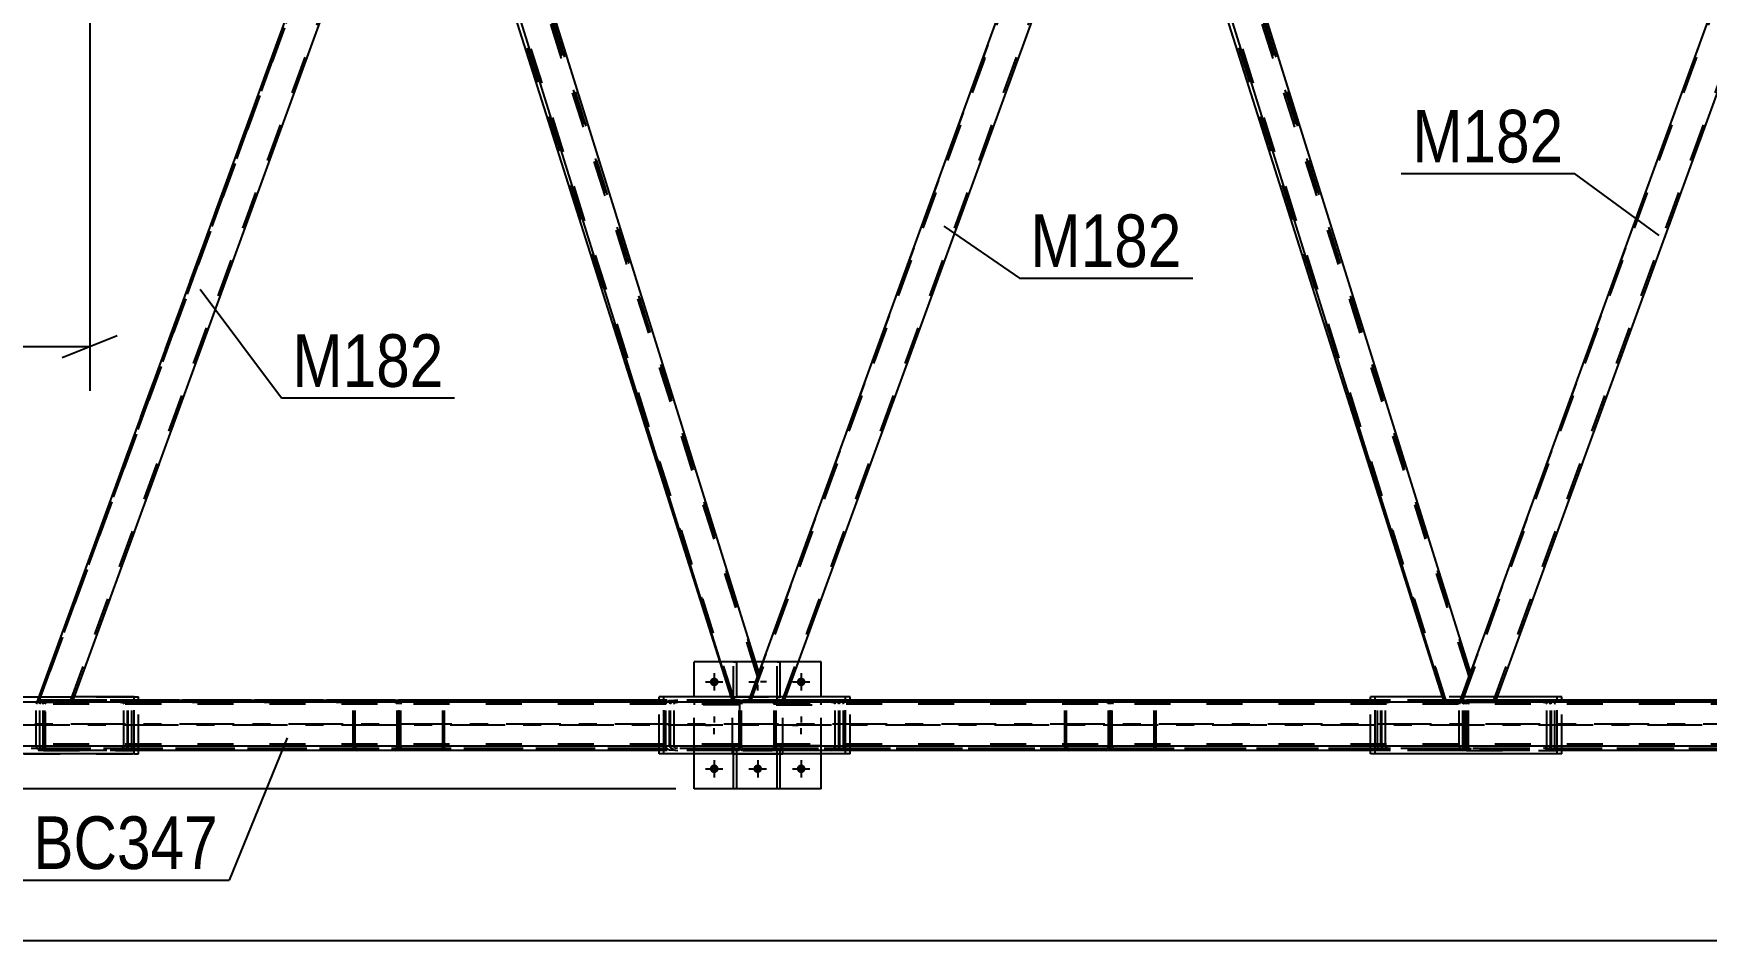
# Model space of a CAD drawing. Header units: millimetres. Extents: x -857 to 332, y -866 to -25.
# Drawn here: x -20.5 to 70.5, y -125.8 to -76.4 of the extents above; entities that cross this region are included whole.
import ezdxf

# ---------------------------------------------------------------- set-up
doc = ezdxf.new("R2010")
doc.units = ezdxf.units.MM
doc.linetypes.add('DXK_LINE_DOT2', pattern=[3.9198, 1.9599, -1.9599])
doc.linetypes.add('DXK_LINE_DOT3', pattern=[5.9187, 2.979, -0.9799, 0.9799, -0.9799])
doc.styles.add('Arial Narrow', font='ARIALN.TTF', dxfattribs={"height": 0.2})

# ---------------------------------------------------------------- blocks, each defined once
blk = doc.blocks.new('Part-570386455-10880 - 10439')
at = {"color": 2, "linetype": 'Continuous'}
for p, q in [((16.805, -110.639), (15.399, -110.639)), ((15.399, -112.546), (15.399, -110.639)), ((19.143, -110.639), (18.73, -110.639)), ((22.308, -110.639), (21.078, -110.639)), ((22.308, -112.546), (22.308, -110.639)), ((15.399, -117.548), (15.399, -115.637)), ((22.308, -117.548), (22.308, -115.637)), ((22.308, -117.548), (15.399, -117.548))]:
    blk.add_line(p, q, dxfattribs=at)
at = {"color": 7, "linetype": 'DXK_LINE_DOT2'}
for p, q in [((18.73, -110.639), (16.805, -110.639)), ((21.078, -110.639), (19.143, -110.639)), ((15.399, -115.637), (15.399, -112.546)), ((22.308, -115.637), (22.308, -112.546))]:
    blk.add_line(p, q, dxfattribs=at)
blk = doc.blocks.new('Part-570386455-10797 - 10439')
at = {"color": 7, "linetype": 'DXK_LINE_DOT2'}
for p, q in [((76.767, -58.637), (57.08, -112.728)), ((57.196, -112.728), (76.883, -58.637)), ((58.899, -112.728), (78.586, -58.637)), ((59.015, -112.728), (78.702, -58.637)), ((78.702, -58.637), (76.767, -58.637)), ((76.785, -58.637), (76.767, -58.637)), ((57.08, -112.728), (59.015, -112.728))]:
    blk.add_line(p, q, dxfattribs=at)
blk = doc.blocks.new('Bolt-570386455-10559 - 10439')
at = {"linetype": 'Continuous'}
for points in [[(16.726, -111.73, -1), (16.253, -111.73, -1)], [(21.453, -111.73, -1), (20.981, -111.73, -1)], [(16.726, -116.457, -1), (16.253, -116.457, -1)], [(19.09, -116.457, -1), (18.617, -116.457, -1)], [(21.453, -116.457, -1), (20.981, -116.457, -1)]]:
    blk.add_hatch(color=1, dxfattribs=at).paths.add_polyline_path(points)
at = {"color": 1, "linetype": 'Continuous'}
for p, q in [((16.017, -111.73), (16.963, -111.73)), ((16.49, -111.257), (16.49, -112.202)), ((18.381, -111.73), (18.696, -111.73)), ((18.853, -111.257), (18.853, -111.572)), ((18.853, -112.202), (18.853, -111.887)), ((19.326, -111.73), (19.011, -111.73)), ((20.744, -111.73), (21.69, -111.73)), ((21.217, -111.257), (21.217, -112.202)), ((16.49, -113.62), (16.49, -113.935)), ((21.217, -113.62), (21.217, -113.935)), ((16.017, -114.093), (16.332, -114.093)), ((16.49, -114.566), (16.49, -114.251)), ((16.963, -114.093), (16.648, -114.093)), ((20.744, -114.093), (21.059, -114.093)), ((21.217, -114.566), (21.217, -114.251)), ((21.69, -114.093), (21.375, -114.093)), ((16.017, -116.457), (16.963, -116.457)), ((16.49, -115.984), (16.49, -116.93)), ((18.381, -116.457), (19.326, -116.457)), ((18.853, -115.984), (18.853, -116.93)), ((20.744, -116.457), (21.69, -116.457)), ((21.217, -115.984), (21.217, -116.93))]:
    blk.add_line(p, q, dxfattribs=at)
blk = doc.blocks.new('Part-570386455-10787 - 10439')
at = {"color": 2, "linetype": 'Continuous'}
for p, q in [((13.742, -112.546), (13.494, -112.546)), ((13.494, -112.728), (13.494, -112.546)), ((23.883, -112.546), (23.634, -112.546)), ((23.883, -112.728), (23.883, -112.546)), ((13.494, -115.637), (13.494, -115.455)), ((23.883, -115.637), (23.883, -115.455)), ((13.742, -115.637), (13.494, -115.637)), ((23.883, -115.637), (23.634, -115.637))]:
    blk.add_line(p, q, dxfattribs=at)
at = {"color": 7, "linetype": 'DXK_LINE_DOT2'}
for p, q in [((13.494, -115.455), (13.494, -112.728)), ((23.634, -112.546), (13.742, -112.546)), ((23.883, -115.455), (23.883, -112.728)), ((23.634, -115.637), (13.742, -115.637))]:
    blk.add_line(p, q, dxfattribs=at)
blk = doc.blocks.new('Part-570386455-11368 - 10439')
at = {"color": 7, "linetype": 'DXK_LINE_DOT2'}
for p, q in [((-0.646, -112.862), (-0.624, -112.827)), ((1.622, -112.728), (1.698, -112.744)), ((1.698, -112.744), (1.763, -112.792)), ((1.763, -112.792), (1.806, -112.862)), ((17.859, -112.728), (13.742, -112.728)), ((14.503, -112.728), (14.351, -112.744)), ((17.859, -115.455), (17.859, -112.728)), ((-0.661, -112.946), (-0.646, -112.862)), ((-0.661, -115.227), (-0.661, -112.946)), ((-0.554, -112.904), (-0.561, -112.946)), ((-0.561, -115.237), (-0.561, -112.946)), ((-0.532, -112.869), (-0.554, -112.904)), ((-0.5, -112.845), (-0.532, -112.869)), ((-0.462, -112.837), (-0.5, -112.845)), ((17.859, -112.837), (-0.462, -112.837)), ((1.66, -112.845), (1.622, -112.837)), ((1.692, -112.869), (1.66, -112.845)), ((1.714, -112.904), (1.692, -112.869)), ((1.721, -112.946), (1.714, -112.904)), ((1.721, -115.237), (1.721, -112.946)), ((1.806, -112.862), (1.821, -112.946)), ((1.821, -115.237), (1.821, -112.946)), ((14.136, -112.862), (14.106, -112.946)), ((14.106, -115.237), (14.106, -112.946)), ((14.304, -112.946), (14.319, -112.904)), ((14.304, -115.237), (14.304, -112.946)), ((14.427, -112.845), (14.503, -112.837)), ((-0.561, -115.237), (-0.554, -115.279)), ((-0.554, -115.279), (-0.532, -115.314)), ((-0.532, -115.314), (-0.5, -115.338)), ((-0.5, -115.338), (-0.462, -115.346)), ((17.859, -115.346), (-0.462, -115.346)), ((1.622, -115.346), (1.66, -115.338)), ((1.698, -115.438), (1.622, -115.455)), ((1.66, -115.338), (1.692, -115.314)), ((1.692, -115.314), (1.714, -115.279)), ((1.763, -115.391), (1.698, -115.438)), ((1.714, -115.279), (1.721, -115.237)), ((1.806, -115.32), (1.763, -115.391)), ((1.821, -115.237), (1.806, -115.32)), ((17.859, -115.455), (13.742, -115.455)), ((14.106, -115.237), (14.136, -115.32)), ((14.319, -115.279), (14.304, -115.237)), ((14.351, -115.438), (14.503, -115.455)), ((14.503, -115.346), (14.427, -115.338))]:
    blk.add_line(p, q, dxfattribs=at)
at = {"color": 2, "linetype": 'Continuous'}
for p, q in [((-0.624, -112.827), (-0.602, -112.792)), ((-0.602, -112.792), (-0.538, -112.744)), ((-0.538, -112.744), (-0.462, -112.728)), ((13.742, -112.728), (-0.462, -112.728)), ((-0.661, -115.237), (-0.661, -115.227)), ((-0.646, -115.32), (-0.661, -115.237)), ((-0.602, -115.391), (-0.646, -115.32)), ((-0.538, -115.438), (-0.602, -115.391)), ((-0.462, -115.455), (-0.538, -115.438)), ((13.742, -115.455), (-0.462, -115.455))]:
    blk.add_line(p, q, dxfattribs=at)
at = {"color": 7, "linetype": 'DXK_LINE_DOT2'}
for centre, radius, start, end in [((14.412, -113.111), 0.371, 99.51817, 138.06377), ((14.457, -113.028), 0.186, 99.51817, 138.06377), ((14.412, -115.072), 0.371, 221.9362, 260.4818), ((14.457, -115.154), 0.186, 221.9362, 260.4818)]:
    blk.add_arc(centre, radius, start, end, dxfattribs=at)
blk = doc.blocks.new('Part-570386455-10745 - 10439')
at = {"color": 2, "linetype": 'Continuous'}
for p, q in [((-25.204, -112.546), (-24.956, -112.546)), ((-25.204, -112.827), (-25.204, -112.546)), ((-15.063, -112.546), (-14.815, -112.546)), ((-14.815, -112.728), (-14.815, -112.546)), ((-25.204, -115.637), (-25.204, -115.227)), ((-14.815, -115.637), (-14.815, -115.455)), ((-25.204, -115.637), (-24.956, -115.637)), ((-15.063, -115.637), (-14.815, -115.637))]:
    blk.add_line(p, q, dxfattribs=at)
at = {"color": 7, "linetype": 'DXK_LINE_DOT2'}
for p, q in [((-25.204, -115.227), (-25.204, -112.827)), ((-24.956, -112.546), (-15.063, -112.546)), ((-14.815, -115.455), (-14.815, -112.728)), ((-24.956, -115.637), (-15.063, -115.637))]:
    blk.add_line(p, q, dxfattribs=at)
blk = doc.blocks.new('Part-570386455-10746 - 10439')
at = {"color": 7, "linetype": 'DXK_LINE_DOT2'}
for p, q in [((1.307, -58.637), (0.777, -60.094)), ((2.222, -58.637), (1.307, -58.637)), ((18.852, -111.439), (2.108, -58.637)), ((18.913, -111.271), (2.222, -58.637)), ((17.582, -112.728), (0.838, -59.926)), ((18.382, -112.728), (18.913, -111.271)), ((17.467, -112.728), (17.41, -112.546)), ((17.467, -112.728), (18.382, -112.728))]:
    blk.add_line(p, q, dxfattribs=at)
at = {"color": 2, "linetype": 'Continuous'}
blk.add_line((17.41, -112.546), (0.777, -60.094), dxfattribs=at)
blk = doc.blocks.new('Part-570386455-10747 - 10439')
at = {"color": 7, "linetype": 'DXK_LINE_DOT2'}
for p, q in [((40.005, -58.637), (39.474, -60.094)), ((40.92, -58.637), (40.005, -58.637)), ((57.549, -111.439), (40.805, -58.637)), ((57.61, -111.271), (40.92, -58.637)), ((56.279, -112.728), (39.536, -59.926)), ((57.08, -112.728), (57.61, -111.271)), ((56.165, -112.728), (56.107, -112.546)), ((56.165, -112.728), (57.08, -112.728))]:
    blk.add_line(p, q, dxfattribs=at)
at = {"color": 2, "linetype": 'Continuous'}
blk.add_line((56.107, -112.546), (39.474, -60.094), dxfattribs=at)
blk = doc.blocks.new('Part-570386455-10867 - 10439')
at = {"color": 2, "linetype": 'Continuous'}
for p, q in [((280.406, -112.827), (-35.107, -112.827)), ((280.406, -115.227), (-35.107, -115.227))]:
    blk.add_line(p, q, dxfattribs=at)
at = {"color": 7, "linetype": 'DXK_LINE_DOT2'}
for p, q in [((280.406, -112.936), (-35.107, -112.936)), ((280.406, -115.118), (-35.107, -115.118))]:
    blk.add_line(p, q, dxfattribs=at)
at = {"color": 7, "linetype": 'DXK_LINE_DOT3'}
blk.add_line((280.406, -114.027), (-35.107, -114.027), dxfattribs=at)
blk = doc.blocks.new('Part-570386455-10755 - 10439')
at = {"color": 7, "linetype": 'DXK_LINE_DOT2'}
for p, q in [((57.16, -112.827), (77.214, -57.727)), ((58.862, -112.827), (78.917, -57.727)), ((78.33, -59.659), (79.033, -57.727)), ((57.044, -112.827), (57.618, -111.25)), ((57.044, -112.827), (58.978, -112.827))]:
    blk.add_line(p, q, dxfattribs=at)
at = {"color": 2, "linetype": 'Continuous'}
for p, q in [((57.618, -111.25), (77.098, -57.727)), ((79.033, -57.727), (77.098, -57.727)), ((58.978, -112.827), (78.33, -59.659))]:
    blk.add_line(p, q, dxfattribs=at)
blk = doc.blocks.new('Part-570386455-10784 - 10439')
at = {"color": 2, "linetype": 'Continuous'}
for p, q in [((52.439, -112.546), (52.191, -112.546)), ((52.191, -112.728), (52.191, -112.546)), ((62.58, -112.546), (62.332, -112.546)), ((62.58, -112.728), (62.58, -112.546)), ((52.191, -115.637), (52.191, -115.455)), ((62.58, -115.637), (62.58, -115.455)), ((52.439, -115.637), (52.191, -115.637)), ((62.58, -115.637), (62.332, -115.637))]:
    blk.add_line(p, q, dxfattribs=at)
at = {"color": 7, "linetype": 'DXK_LINE_DOT2'}
for p, q in [((52.191, -115.455), (52.191, -112.728)), ((62.332, -112.546), (52.439, -112.546)), ((62.58, -115.455), (62.58, -112.728)), ((62.332, -115.637), (52.439, -115.637))]:
    blk.add_line(p, q, dxfattribs=at)
blk = doc.blocks.new('Part-570386455-11189 - 10439')
at = {"color": 7, "linetype": 'DXK_LINE_DOT2'}
for p, q in [((38.052, -112.862), (38.073, -112.827)), ((40.32, -112.728), (40.396, -112.744)), ((40.396, -112.744), (40.46, -112.792)), ((40.46, -112.792), (40.503, -112.862)), ((57.187, -112.728), (52.439, -112.728)), ((53.2, -112.728), (53.048, -112.744)), ((57.005, -112.837), (57.005, -112.728)), ((57.263, -112.744), (57.187, -112.728)), ((57.327, -112.792), (57.263, -112.744)), ((57.37, -112.862), (57.327, -112.792)), ((38.037, -112.946), (38.052, -112.862)), ((38.037, -115.227), (38.037, -112.946)), ((38.144, -112.904), (38.136, -112.946)), ((38.136, -115.237), (38.136, -112.946)), ((38.165, -112.869), (38.144, -112.904)), ((38.197, -112.845), (38.165, -112.869)), ((38.235, -112.837), (38.197, -112.845)), ((57.187, -112.837), (38.235, -112.837)), ((40.358, -112.845), (40.32, -112.837)), ((40.39, -112.869), (40.358, -112.845)), ((40.411, -112.904), (40.39, -112.869)), ((40.419, -112.946), (40.411, -112.904)), ((40.419, -115.237), (40.419, -112.946)), ((40.503, -112.862), (40.518, -112.946)), ((40.518, -115.237), (40.518, -112.946)), ((52.833, -112.862), (52.803, -112.946)), ((52.803, -115.237), (52.803, -112.946)), ((53.001, -112.946), (53.016, -112.904)), ((53.001, -115.237), (53.001, -112.946)), ((53.124, -112.845), (53.2, -112.837)), ((57.187, -112.837), (57.225, -112.845)), ((57.225, -112.845), (57.257, -112.869)), ((57.257, -112.869), (57.279, -112.904)), ((57.279, -112.904), (57.286, -112.946)), ((57.286, -115.237), (57.286, -112.946)), ((57.385, -112.946), (57.37, -112.862)), ((57.385, -115.237), (57.385, -112.946)), ((38.136, -115.237), (38.144, -115.279)), ((38.144, -115.279), (38.165, -115.314)), ((38.165, -115.314), (38.197, -115.338)), ((38.197, -115.338), (38.235, -115.346)), ((57.187, -115.346), (38.235, -115.346)), ((40.32, -115.346), (40.358, -115.338)), ((40.396, -115.438), (40.32, -115.455)), ((40.358, -115.338), (40.39, -115.314)), ((40.39, -115.314), (40.411, -115.279)), ((40.46, -115.391), (40.396, -115.438)), ((40.411, -115.279), (40.419, -115.237)), ((40.503, -115.32), (40.46, -115.391)), ((40.518, -115.237), (40.503, -115.32)), ((57.187, -115.455), (52.439, -115.455)), ((52.803, -115.237), (52.833, -115.32)), ((53.016, -115.279), (53.001, -115.237)), ((53.048, -115.438), (53.2, -115.455)), ((53.2, -115.346), (53.124, -115.338)), ((57.005, -115.455), (57.005, -115.346)), ((57.225, -115.338), (57.187, -115.346)), ((57.187, -115.455), (57.263, -115.438)), ((57.257, -115.314), (57.225, -115.338)), ((57.279, -115.279), (57.257, -115.314)), ((57.263, -115.438), (57.327, -115.391)), ((57.286, -115.237), (57.279, -115.279)), ((57.327, -115.391), (57.37, -115.32)), ((57.37, -115.32), (57.385, -115.237))]:
    blk.add_line(p, q, dxfattribs=at)
at = {"color": 2, "linetype": 'Continuous'}
for p, q in [((38.073, -112.827), (38.095, -112.792)), ((38.095, -112.792), (38.159, -112.744)), ((38.159, -112.744), (38.235, -112.728)), ((52.439, -112.728), (38.235, -112.728)), ((38.037, -115.237), (38.037, -115.227)), ((38.052, -115.32), (38.037, -115.237)), ((38.095, -115.391), (38.052, -115.32)), ((38.159, -115.438), (38.095, -115.391)), ((38.235, -115.455), (38.159, -115.438)), ((52.439, -115.455), (38.235, -115.455))]:
    blk.add_line(p, q, dxfattribs=at)
at = {"color": 7, "linetype": 'DXK_LINE_DOT2'}
for centre, radius, start, end in [((53.109, -113.111), 0.371, 99.51817, 138.06377), ((53.155, -113.028), 0.186, 99.51817, 138.06377), ((53.109, -115.072), 0.371, 221.9362, 260.4818), ((53.155, -115.154), 0.186, 221.9362, 260.4818)]:
    blk.add_arc(centre, radius, start, end, dxfattribs=at)
blk = doc.blocks.new('Part-570386455-10823 - 10439')
at = {"color": 2, "linetype": 'Continuous'}
for p, q in [((1.058, -59.321), (1.638, -57.727)), ((1.638, -57.727), (2.237, -57.727)), ((2.237, -57.727), (18.92, -111.25)), ((1.058, -59.321), (0.935, -59.659)), ((0.935, -59.659), (17.508, -112.827)), ((18.346, -112.827), (18.92, -111.25))]:
    blk.add_line(p, q, dxfattribs=at)
at = {"color": 7, "linetype": 'DXK_LINE_DOT2'}
for p, q in [((18.859, -111.419), (2.123, -57.727)), ((0.945, -59.634), (1.058, -59.321)), ((17.622, -112.827), (0.997, -59.49)), ((17.508, -112.827), (18.346, -112.827))]:
    blk.add_line(p, q, dxfattribs=at)
blk = doc.blocks.new('Part-570386455-10828 - 10439')
at = {"color": 2, "linetype": 'Continuous'}
for p, q in [((39.756, -59.321), (40.336, -57.727)), ((40.336, -57.727), (40.935, -57.727)), ((40.935, -57.727), (57.618, -111.25)), ((39.756, -59.321), (39.633, -59.659)), ((39.633, -59.659), (56.205, -112.827)), ((57.044, -112.827), (57.618, -111.25))]:
    blk.add_line(p, q, dxfattribs=at)
at = {"color": 7, "linetype": 'DXK_LINE_DOT2'}
for p, q in [((57.556, -111.419), (40.821, -57.727)), ((39.642, -59.634), (39.756, -59.321)), ((56.319, -112.827), (39.694, -59.49)), ((56.205, -112.827), (57.044, -112.827))]:
    blk.add_line(p, q, dxfattribs=at)
blk = doc.blocks.new('Part-570386455-10868 - 10439')
at = {"color": 7, "linetype": 'DXK_LINE_DOT2'}
for p, q in [((256.067, -112.728), (-25.204, -112.728)), ((279.212, -112.837), (-35.107, -112.837)), ((279.212, -115.346), (-35.107, -115.346)), ((256.067, -115.455), (-25.204, -115.455))]:
    blk.add_line(p, q, dxfattribs=at)
at = {"color": 7, "linetype": 'DXK_LINE_DOT3'}
blk.add_line((289.212, -114.091), (-35.107, -114.091), dxfattribs=at)
blk = doc.blocks.new('Part-570386455-10871 - 10439')
at = {"color": 7, "linetype": 'DXK_LINE_DOT2'}
for p, q in [((22.308, -112.839), (19.854, -112.839)), ((19.854, -112.839), (19.854, -112.984)), ((19.854, -112.984), (22.308, -112.984)), ((20.126, -112.984), (20.126, -112.839)), ((22.308, -112.984), (22.308, -112.839))]:
    blk.add_line(p, q, dxfattribs=at)
blk = doc.blocks.new('Part-570386455-10874 - 10439')
at = {"color": 7, "linetype": 'DXK_LINE_DOT2'}
for p, q in [((22.308, -115.202), (19.854, -115.202)), ((19.854, -115.202), (19.854, -115.348)), ((19.854, -115.348), (22.308, -115.348)), ((20.126, -115.348), (20.126, -115.202)), ((22.308, -115.348), (22.308, -115.202))]:
    blk.add_line(p, q, dxfattribs=at)
blk = doc.blocks.new('Part-570386455-10877 - 10439')
at = {"color": 7, "linetype": 'DXK_LINE_DOT2'}
for p, q in [((17.853, -112.839), (15.399, -112.839)), ((15.399, -112.839), (15.399, -112.984)), ((17.853, -112.984), (15.399, -112.984)), ((17.581, -112.984), (17.581, -112.839)), ((17.853, -112.984), (17.853, -112.839))]:
    blk.add_line(p, q, dxfattribs=at)
blk = doc.blocks.new('Part-570386455-10889 - 10439')
at = {"color": 7, "linetype": 'DXK_LINE_DOT2'}
for p, q in [((18.072, -112.73), (17.988, -112.746)), ((17.988, -112.746), (18.072, -112.73)), ((19.635, -112.73), (18.072, -112.73)), ((19.719, -112.746), (19.635, -112.73)), ((19.635, -112.73), (19.719, -112.746)), ((17.87, -112.864), (17.853, -112.948)), ((17.853, -112.948), (17.87, -112.864)), ((17.853, -115.239), (17.853, -112.948)), ((17.971, -112.906), (17.963, -112.948)), ((17.963, -115.239), (17.963, -112.948)), ((17.994, -112.871), (17.971, -112.906)), ((18.03, -112.847), (17.994, -112.871)), ((18.072, -112.839), (18.03, -112.847)), ((19.635, -112.839), (18.072, -112.839)), ((19.677, -112.847), (19.635, -112.839)), ((19.712, -112.871), (19.677, -112.847)), ((19.736, -112.906), (19.712, -112.871)), ((19.744, -112.948), (19.736, -112.906)), ((19.744, -115.239), (19.744, -112.948)), ((19.853, -112.948), (19.837, -112.864)), ((19.837, -112.864), (19.853, -112.948)), ((19.853, -115.239), (19.853, -112.948)), ((17.853, -115.239), (17.87, -115.322)), ((17.87, -115.322), (17.853, -115.239)), ((17.963, -115.239), (17.971, -115.28)), ((17.971, -115.28), (17.994, -115.316)), ((17.988, -115.44), (18.072, -115.457)), ((18.072, -115.457), (17.988, -115.44)), ((17.994, -115.316), (18.03, -115.339)), ((18.03, -115.339), (18.072, -115.348)), ((19.635, -115.348), (18.072, -115.348)), ((19.635, -115.457), (18.072, -115.457)), ((19.635, -115.348), (19.677, -115.339)), ((19.635, -115.457), (19.719, -115.44)), ((19.719, -115.44), (19.635, -115.457)), ((19.677, -115.339), (19.712, -115.316)), ((19.712, -115.316), (19.736, -115.28)), ((19.736, -115.28), (19.744, -115.239)), ((19.837, -115.322), (19.853, -115.239)), ((19.853, -115.239), (19.837, -115.322))]:
    blk.add_line(p, q, dxfattribs=at)
at = {"color": 7, "linetype": 'DXK_LINE_DOT3'}
blk.add_line((18.853, -114.093), (18.853, -114.093), dxfattribs=at)
at = {"color": 7, "linetype": 'DXK_LINE_DOT2'}
for centre, start, end in [((18.072, -112.948), 112.49999, 157.49999), ((18.072, -112.948), 112.49999, 157.49999), ((19.635, -112.948), 22.49999, 67.49999), ((19.635, -112.948), 22.49999, 67.49999), ((18.072, -115.239), 202.49999, 247.49999), ((18.072, -115.239), 202.49999, 247.49999), ((19.635, -115.239), 292.49999, 337.49999), ((19.635, -115.239), 292.49999, 337.49999)]:
    blk.add_arc(centre, 0.218, start, end, dxfattribs=at)
blk = doc.blocks.new('Part-570386455-10976 - 10439')
at = {"color": 2, "linetype": 'Continuous'}
for p, q in [((56.117, -112.546), (52.439, -112.546)), ((52.439, -112.827), (52.439, -112.546)), ((62.332, -112.546), (59.081, -112.546)), ((62.332, -112.827), (62.332, -112.546)), ((52.439, -115.637), (52.439, -115.227)), ((62.332, -115.637), (62.332, -115.227)), ((62.332, -115.637), (52.439, -115.637))]:
    blk.add_line(p, q, dxfattribs=at)
at = {"color": 7, "linetype": 'DXK_LINE_DOT2'}
for p, q in [((52.439, -115.227), (52.439, -112.827)), ((59.081, -112.546), (56.117, -112.546)), ((62.332, -115.227), (62.332, -112.827))]:
    blk.add_line(p, q, dxfattribs=at)
blk = doc.blocks.new('Part-570386455-11034 - 10439')
at = {"color": 7, "linetype": 'DXK_LINE_DOT2'}
for p, q in [((19.911, -115.639), (19.911, -115.35)), ((19.911, -115.35), (20.056, -115.35)), ((20.056, -115.35), (20.056, -115.639)), ((19.911, -115.622), (20.056, -115.622))]:
    blk.add_line(p, q, dxfattribs=at)
at = {"color": 2, "linetype": 'Continuous'}
for p, q in [((19.911, -117.548), (19.911, -115.639)), ((20.056, -115.639), (20.056, -117.548)), ((20.056, -117.548), (19.911, -117.548))]:
    blk.add_line(p, q, dxfattribs=at)
blk = doc.blocks.new('Part-570386455-11028 - 10439')
at = {"color": 7, "linetype": 'DXK_LINE_DOT2'}
for p, q in [((19.911, -112.84), (19.911, -110.639)), ((19.911, -110.639), (20.056, -110.639)), ((20.056, -110.639), (20.056, -112.84)), ((19.911, -112.568), (20.056, -112.568)), ((20.056, -112.84), (19.911, -112.84))]:
    blk.add_line(p, q, dxfattribs=at)
blk = doc.blocks.new('Part-570386455-11031 - 10439')
at = {"color": 7, "linetype": 'DXK_LINE_DOT2'}
for p, q in [((17.547, -112.84), (17.547, -110.639)), ((17.547, -110.639), (17.693, -110.639)), ((17.693, -110.639), (17.693, -112.84)), ((17.547, -112.568), (17.693, -112.568)), ((17.693, -112.84), (17.547, -112.84))]:
    blk.add_line(p, q, dxfattribs=at)
blk = doc.blocks.new('Part-570386455-11037 - 10439')
at = {"color": 7, "linetype": 'DXK_LINE_DOT2'}
for p, q in [((17.547, -115.639), (17.547, -115.35)), ((17.547, -115.35), (17.693, -115.35)), ((17.693, -115.35), (17.693, -115.639)), ((17.547, -115.622), (17.693, -115.622))]:
    blk.add_line(p, q, dxfattribs=at)
at = {"color": 2, "linetype": 'Continuous'}
for p, q in [((17.547, -117.548), (17.547, -115.639)), ((17.693, -115.639), (17.693, -117.548)), ((17.693, -117.548), (17.547, -117.548))]:
    blk.add_line(p, q, dxfattribs=at)
blk = doc.blocks.new('Part-570386455-11041 - 10439')
at = {"color": 7, "linetype": 'DXK_LINE_DOT2'}
for p, q in [((38.07, -58.637), (18.382, -112.728)), ((18.498, -112.728), (38.186, -58.637)), ((20.201, -112.728), (39.889, -58.637)), ((20.317, -112.728), (40.005, -58.637)), ((40.005, -58.637), (38.07, -58.637)), ((38.088, -58.637), (38.07, -58.637)), ((18.382, -112.728), (20.317, -112.728))]:
    blk.add_line(p, q, dxfattribs=at)
blk = doc.blocks.new('Part-570386455-11346 - 10439')
at = {"color": 2, "linetype": 'Continuous'}
for p, q in [((-0.296, -57.727), (-20.351, -112.827)), ((1.638, -57.727), (-0.296, -57.727)), ((-18.416, -112.827), (0.935, -59.659))]:
    blk.add_line(p, q, dxfattribs=at)
at = {"color": 7, "linetype": 'DXK_LINE_DOT2'}
for p, q in [((-0.18, -57.727), (-20.235, -112.827)), ((-18.532, -112.827), (1.522, -57.727)), ((0.935, -59.659), (1.638, -57.727)), ((-20.351, -112.827), (-18.416, -112.827))]:
    blk.add_line(p, q, dxfattribs=at)
blk = doc.blocks.new('Part-570386455-11047 - 10439')
at = {"color": 7, "linetype": 'DXK_LINE_DOT2'}
for p, q in [((17.853, -115.202), (15.399, -115.202)), ((15.399, -115.202), (15.399, -115.348)), ((17.853, -115.348), (15.399, -115.348)), ((17.581, -115.348), (17.581, -115.202)), ((17.853, -115.348), (17.853, -115.202))]:
    blk.add_line(p, q, dxfattribs=at)
blk = doc.blocks.new('Part-570386455-11078 - 10439')
at = {"color": 7, "linetype": 'DXK_LINE_DOT2'}
for p, q in [((18.077, -112.73), (17.993, -112.746)), ((17.993, -112.746), (18.077, -112.73)), ((18.077, -112.73), (19.641, -112.73)), ((18.077, -112.73), (19.641, -112.73)), ((19.724, -112.746), (19.641, -112.73)), ((19.641, -112.73), (19.724, -112.746)), ((17.875, -112.864), (17.859, -112.948)), ((17.859, -112.948), (17.875, -112.864)), ((17.859, -115.239), (17.859, -112.948)), ((17.976, -112.906), (17.968, -112.948)), ((17.968, -115.239), (17.968, -112.948)), ((18, -112.871), (17.976, -112.906)), ((18.035, -112.847), (18, -112.871)), ((18.077, -112.839), (18.035, -112.847)), ((18.077, -112.839), (19.641, -112.839)), ((19.641, -112.839), (18.077, -112.839)), ((19.682, -112.847), (19.641, -112.839)), ((19.718, -112.871), (19.682, -112.847)), ((19.741, -112.906), (19.718, -112.871)), ((19.75, -112.948), (19.741, -112.906)), ((19.75, -115.239), (19.75, -112.948)), ((19.859, -112.948), (19.842, -112.864)), ((19.842, -112.864), (19.859, -112.948)), ((19.859, -115.239), (19.859, -112.948)), ((17.859, -115.239), (17.875, -115.322)), ((17.875, -115.322), (17.859, -115.239)), ((17.968, -115.239), (17.976, -115.28)), ((17.976, -115.28), (18, -115.316)), ((17.993, -115.44), (18.077, -115.457)), ((18.077, -115.457), (17.993, -115.44)), ((18, -115.316), (18.035, -115.339)), ((18.035, -115.339), (18.077, -115.348)), ((18.077, -115.348), (19.641, -115.348)), ((18.077, -115.348), (19.641, -115.348)), ((18.077, -115.457), (19.641, -115.457)), ((18.077, -115.457), (19.641, -115.457)), ((19.641, -115.348), (19.682, -115.339)), ((19.641, -115.457), (19.724, -115.44)), ((19.724, -115.44), (19.641, -115.457)), ((19.682, -115.339), (19.718, -115.316)), ((19.718, -115.316), (19.741, -115.28)), ((19.741, -115.28), (19.75, -115.239)), ((19.842, -115.322), (19.859, -115.239)), ((19.859, -115.239), (19.842, -115.322))]:
    blk.add_line(p, q, dxfattribs=at)
for centre, start, end in [((18.077, -112.948), 112.49999, 157.49999), ((18.077, -112.948), 112.49999, 157.49999), ((19.641, -112.948), 22.49999, 67.49999), ((19.641, -112.948), 22.49999, 67.49999), ((18.077, -115.239), 202.49999, 247.49999), ((18.077, -115.239), 202.49999, 247.49999), ((19.641, -115.239), 292.49999, 337.49999), ((19.641, -115.239), 292.49999, 337.49999)]:
    blk.add_arc(centre, 0.218, start, end, dxfattribs=at)
blk = doc.blocks.new('Part-570386455-11096 - 10439')
at = {"color": 7, "linetype": 'DXK_LINE_DOT2'}
for p, q in [((19.859, -115.455), (19.859, -112.728)), ((23.634, -112.728), (19.859, -112.728)), ((23.025, -112.744), (22.874, -112.728)), ((57.12, -112.728), (38.235, -112.728)), ((52.8, -112.744), (52.952, -112.728)), ((57.12, -112.728), (57.272, -112.744)), ((57.12, -112.837), (19.859, -112.837)), ((22.874, -112.837), (22.95, -112.845)), ((23.057, -112.904), (23.072, -112.946)), ((23.072, -115.237), (23.072, -112.946)), ((23.271, -112.946), (23.24, -112.862)), ((23.271, -115.237), (23.271, -112.946)), ((52.555, -112.946), (52.585, -112.862)), ((52.555, -115.237), (52.555, -112.946)), ((52.768, -112.904), (52.753, -112.946)), ((52.753, -115.237), (52.753, -112.946)), ((52.952, -112.837), (52.876, -112.845)), ((57.196, -112.845), (57.12, -112.837)), ((57.319, -112.946), (57.304, -112.904)), ((57.319, -115.237), (57.319, -112.946)), ((57.487, -112.862), (57.517, -112.946)), ((57.517, -115.237), (57.517, -112.946)), ((57.12, -115.346), (19.859, -115.346)), ((23.634, -115.455), (19.859, -115.455)), ((22.95, -115.338), (22.874, -115.346)), ((22.874, -115.455), (23.025, -115.438)), ((23.072, -115.237), (23.057, -115.279)), ((23.24, -115.32), (23.271, -115.237)), ((57.12, -115.455), (38.235, -115.455)), ((52.585, -115.32), (52.555, -115.237)), ((52.753, -115.237), (52.768, -115.279)), ((52.952, -115.455), (52.8, -115.438)), ((52.876, -115.338), (52.952, -115.346)), ((57.12, -115.346), (57.196, -115.338)), ((57.261, -115.44), (57.12, -115.455)), ((57.272, -115.438), (57.261, -115.44)), ((57.304, -115.279), (57.319, -115.237)), ((57.517, -115.237), (57.487, -115.32))]:
    blk.add_line(p, q, dxfattribs=at)
at = {"color": 2, "linetype": 'Continuous'}
for p, q in [((38.235, -112.728), (23.634, -112.728)), ((38.235, -115.455), (23.634, -115.455))]:
    blk.add_line(p, q, dxfattribs=at)
at = {"color": 7, "linetype": 'DXK_LINE_DOT2'}
for centre, radius, start, end in [((22.964, -113.111), 0.371, 41.9362, 80.4818), ((52.861, -113.111), 0.371, 99.51817, 138.06377), ((57.211, -113.111), 0.371, 41.9362, 80.4818), ((22.919, -113.028), 0.186, 41.9362, 80.4818), ((52.906, -113.028), 0.186, 99.51817, 138.06377), ((57.166, -113.028), 0.186, 41.9362, 80.4818), ((22.919, -115.154), 0.186, 279.51817, 318.06377), ((22.964, -115.072), 0.371, 279.51817, 318.06377), ((52.861, -115.072), 0.371, 221.9362, 260.4818), ((52.906, -115.154), 0.186, 221.9362, 260.4818), ((57.166, -115.154), 0.186, 279.51817, 318.06377), ((57.211, -115.072), 0.371, 279.51817, 318.06377)]:
    blk.add_arc(centre, radius, start, end, dxfattribs=at)
blk = doc.blocks.new('Part-570386455-11099 - 10439')
at = {"color": 7, "linetype": 'DXK_LINE_DOT2'}
for p, q in [((19.859, -115.455), (19.859, -112.728)), ((37.838, -112.728), (19.859, -112.728)), ((23.122, -112.728), (23.274, -112.744)), ((35.614, -112.792), (35.57, -112.862)), ((35.678, -112.744), (35.614, -112.792)), ((35.754, -112.728), (35.678, -112.744)), ((37.914, -112.744), (37.838, -112.728)), ((37.979, -112.792), (37.914, -112.744)), ((38.022, -112.862), (37.979, -112.792)), ((37.838, -112.837), (19.859, -112.837)), ((23.198, -112.845), (23.122, -112.837)), ((23.32, -112.946), (23.305, -112.904)), ((23.32, -115.237), (23.32, -112.946)), ((23.489, -112.862), (23.519, -112.946)), ((23.519, -115.237), (23.519, -112.946)), ((35.57, -112.862), (35.555, -112.946)), ((35.555, -115.237), (35.555, -112.946)), ((35.655, -112.946), (35.662, -112.904)), ((35.655, -115.237), (35.655, -112.946)), ((35.662, -112.904), (35.684, -112.869)), ((35.684, -112.869), (35.716, -112.845)), ((35.716, -112.845), (35.754, -112.837)), ((37.838, -112.837), (37.876, -112.845)), ((37.876, -112.845), (37.908, -112.869)), ((37.908, -112.869), (37.93, -112.904)), ((37.93, -112.904), (37.937, -112.946)), ((37.937, -115.237), (37.937, -112.946)), ((38.037, -112.946), (38.022, -112.862)), ((38.037, -115.237), (38.037, -112.946)), ((37.838, -115.346), (19.859, -115.346)), ((37.838, -115.455), (19.859, -115.455)), ((23.122, -115.346), (23.198, -115.338)), ((23.274, -115.438), (23.122, -115.455)), ((23.305, -115.279), (23.32, -115.237)), ((23.519, -115.237), (23.489, -115.32)), ((35.555, -115.237), (35.57, -115.32)), ((35.57, -115.32), (35.614, -115.391)), ((35.614, -115.391), (35.678, -115.438)), ((35.662, -115.279), (35.655, -115.237)), ((35.684, -115.314), (35.662, -115.279)), ((35.678, -115.438), (35.754, -115.455)), ((35.716, -115.338), (35.684, -115.314)), ((35.754, -115.346), (35.716, -115.338)), ((37.876, -115.338), (37.838, -115.346)), ((37.838, -115.455), (37.914, -115.438)), ((37.908, -115.314), (37.876, -115.338)), ((37.93, -115.279), (37.908, -115.314)), ((37.914, -115.438), (37.979, -115.391)), ((37.937, -115.237), (37.93, -115.279)), ((37.979, -115.391), (38.022, -115.32)), ((38.022, -115.32), (38.037, -115.237))]:
    blk.add_line(p, q, dxfattribs=at)
for centre, radius, start, end in [((23.212, -113.111), 0.371, 41.9362, 80.4818), ((23.167, -113.028), 0.186, 41.9362, 80.4818), ((23.167, -115.154), 0.186, 279.51817, 318.06377), ((23.212, -115.072), 0.371, 279.51817, 318.06377)]:
    blk.add_arc(centre, radius, start, end, dxfattribs=at)
blk = doc.blocks.new('Part-570386455-11327 - 10439')
at = {"color": 7, "linetype": 'DXK_LINE_DOT2'}
for p, q in [((-19.994, -112.862), (-19.951, -112.792)), ((-19.951, -112.792), (-19.887, -112.744)), ((-19.887, -112.744), (-19.877, -112.742)), ((-19.744, -112.728), (-19.877, -112.742)), ((-19.877, -115.44), (-19.877, -112.742)), ((-0.859, -112.728), (-19.744, -112.728)), ((-15.575, -112.728), (-15.424, -112.744)), ((-3.084, -112.792), (-3.127, -112.862)), ((-3.019, -112.744), (-3.084, -112.792)), ((-2.943, -112.728), (-3.019, -112.744)), ((-0.783, -112.744), (-0.859, -112.728)), ((-0.719, -112.792), (-0.783, -112.744)), ((-0.676, -112.862), (-0.719, -112.792)), ((-20.009, -112.946), (-19.994, -112.862)), ((-20.009, -115.237), (-20.009, -112.946)), ((-19.903, -112.904), (-19.91, -112.946)), ((-19.91, -115.237), (-19.91, -112.946)), ((-19.885, -112.869), (-19.903, -112.904)), ((-19.82, -112.845), (-19.885, -112.869)), ((-19.885, -115.314), (-19.885, -112.869)), ((-19.744, -112.837), (-19.82, -112.845)), ((-19.744, -112.837), (-0.859, -112.837)), ((-15.5, -112.845), (-15.575, -112.837)), ((-15.377, -112.946), (-15.392, -112.904)), ((-15.377, -115.237), (-15.377, -112.946)), ((-15.209, -112.862), (-15.178, -112.946)), ((-15.178, -115.237), (-15.178, -112.946)), ((-3.127, -112.862), (-3.142, -112.946)), ((-3.142, -115.237), (-3.142, -112.946)), ((-3.043, -112.946), (-3.035, -112.904)), ((-3.043, -115.237), (-3.043, -112.946)), ((-3.035, -112.904), (-3.014, -112.869)), ((-3.014, -112.869), (-2.981, -112.845)), ((-2.981, -112.845), (-2.943, -112.837)), ((-0.859, -112.837), (-0.821, -112.845)), ((-0.821, -112.845), (-0.789, -112.869)), ((-0.789, -112.869), (-0.767, -112.904)), ((-0.767, -112.904), (-0.76, -112.946)), ((-0.76, -115.237), (-0.76, -112.946)), ((-0.661, -112.946), (-0.676, -112.862)), ((-0.661, -115.237), (-0.661, -112.946)), ((-19.994, -115.32), (-20.009, -115.237)), ((-19.951, -115.391), (-19.994, -115.32)), ((-19.887, -115.438), (-19.951, -115.391)), ((-19.91, -115.237), (-19.903, -115.279)), ((-19.903, -115.279), (-19.885, -115.314)), ((-19.877, -115.44), (-19.887, -115.438)), ((-19.885, -115.314), (-19.82, -115.338)), ((-19.744, -115.455), (-19.877, -115.44)), ((-19.82, -115.338), (-19.744, -115.346)), ((-19.744, -115.346), (-0.859, -115.346)), ((-0.859, -115.455), (-19.744, -115.455)), ((-15.575, -115.346), (-15.5, -115.338)), ((-15.424, -115.438), (-15.575, -115.455)), ((-15.392, -115.279), (-15.377, -115.237)), ((-15.178, -115.237), (-15.209, -115.32)), ((-3.142, -115.237), (-3.127, -115.32)), ((-3.127, -115.32), (-3.084, -115.391)), ((-3.084, -115.391), (-3.019, -115.438)), ((-3.035, -115.279), (-3.043, -115.237)), ((-3.014, -115.314), (-3.035, -115.279)), ((-3.019, -115.438), (-2.943, -115.455)), ((-2.981, -115.338), (-3.014, -115.314)), ((-2.943, -115.346), (-2.981, -115.338)), ((-0.821, -115.338), (-0.859, -115.346)), ((-0.859, -115.455), (-0.783, -115.438)), ((-0.789, -115.314), (-0.821, -115.338)), ((-0.767, -115.279), (-0.789, -115.314)), ((-0.783, -115.438), (-0.719, -115.391)), ((-0.76, -115.237), (-0.767, -115.279)), ((-0.719, -115.391), (-0.676, -115.32)), ((-0.676, -115.32), (-0.661, -115.237))]:
    blk.add_line(p, q, dxfattribs=at)
for centre, radius, start, end in [((-15.485, -113.111), 0.371, 41.9362, 80.4818), ((-15.53, -113.028), 0.186, 41.9362, 80.4818), ((-15.53, -115.154), 0.186, 279.51817, 318.06377), ((-15.485, -115.072), 0.371, 279.51817, 318.06377)]:
    blk.add_arc(centre, radius, start, end, dxfattribs=at)
blk = doc.blocks.new('Part-570386455-11171 - 10439')
at = {"color": 7, "linetype": 'DXK_LINE_DOT2'}
for p, q in [((18.462, -112.827), (38.517, -57.727)), ((20.165, -112.827), (40.22, -57.727)), ((39.633, -59.659), (40.336, -57.727)), ((18.346, -112.827), (18.92, -111.25)), ((18.346, -112.827), (20.281, -112.827))]:
    blk.add_line(p, q, dxfattribs=at)
at = {"color": 2, "linetype": 'Continuous'}
for p, q in [((18.92, -111.25), (38.401, -57.727)), ((40.336, -57.727), (38.401, -57.727)), ((20.281, -112.827), (39.633, -59.659))]:
    blk.add_line(p, q, dxfattribs=at)
blk = doc.blocks.new('Part-570386455-11196 - 10439')
at = {"color": 7, "linetype": 'DXK_LINE_DOT2'}
for p, q in [((57.401, -112.862), (57.444, -112.792)), ((57.444, -112.792), (57.508, -112.744)), ((57.508, -112.744), (57.517, -112.742)), ((57.651, -112.728), (57.517, -112.742)), ((57.517, -115.44), (57.517, -112.742)), ((76.536, -112.728), (57.651, -112.728)), ((61.819, -112.728), (61.971, -112.744)), ((74.311, -112.792), (74.268, -112.862)), ((74.375, -112.744), (74.311, -112.792)), ((74.451, -112.728), (74.375, -112.744)), ((76.612, -112.744), (76.536, -112.728)), ((76.676, -112.792), (76.612, -112.744)), ((76.719, -112.862), (76.676, -112.792)), ((57.385, -112.946), (57.401, -112.862)), ((57.385, -115.237), (57.385, -112.946)), ((57.492, -112.904), (57.485, -112.946)), ((57.485, -115.237), (57.485, -112.946)), ((57.51, -112.869), (57.492, -112.904)), ((57.575, -112.845), (57.51, -112.869)), ((57.51, -115.314), (57.51, -112.869)), ((57.651, -112.837), (57.575, -112.845)), ((76.536, -112.837), (57.651, -112.837)), ((61.895, -112.845), (61.819, -112.837)), ((62.018, -112.946), (62.003, -112.904)), ((62.018, -115.237), (62.018, -112.946)), ((62.186, -112.862), (62.216, -112.946)), ((62.216, -115.237), (62.216, -112.946)), ((74.268, -112.862), (74.253, -112.946)), ((74.253, -115.237), (74.253, -112.946)), ((74.352, -112.946), (74.36, -112.904)), ((74.352, -115.237), (74.352, -112.946)), ((74.36, -112.904), (74.381, -112.869)), ((74.381, -112.869), (74.413, -112.845)), ((74.413, -112.845), (74.451, -112.837)), ((76.536, -112.837), (76.574, -112.845)), ((76.574, -112.845), (76.606, -112.869)), ((76.606, -112.869), (76.627, -112.904)), ((76.627, -112.904), (76.635, -112.946)), ((76.635, -115.237), (76.635, -112.946)), ((76.734, -112.946), (76.719, -112.862)), ((76.734, -115.237), (76.734, -112.946)), ((57.401, -115.32), (57.385, -115.237)), ((57.444, -115.391), (57.401, -115.32)), ((57.508, -115.438), (57.444, -115.391)), ((57.485, -115.237), (57.492, -115.279)), ((57.492, -115.279), (57.51, -115.314)), ((57.517, -115.44), (57.508, -115.438)), ((57.51, -115.314), (57.575, -115.338)), ((57.651, -115.455), (57.517, -115.44)), ((57.575, -115.338), (57.651, -115.346)), ((76.536, -115.346), (57.651, -115.346)), ((76.536, -115.455), (57.651, -115.455)), ((61.819, -115.346), (61.895, -115.338)), ((61.971, -115.438), (61.819, -115.455)), ((62.003, -115.279), (62.018, -115.237)), ((62.216, -115.237), (62.186, -115.32)), ((74.253, -115.237), (74.268, -115.32)), ((74.268, -115.32), (74.311, -115.391)), ((74.311, -115.391), (74.375, -115.438)), ((74.36, -115.279), (74.352, -115.237)), ((74.381, -115.314), (74.36, -115.279)), ((74.375, -115.438), (74.451, -115.455)), ((74.413, -115.338), (74.381, -115.314)), ((74.451, -115.346), (74.413, -115.338)), ((76.574, -115.338), (76.536, -115.346)), ((76.536, -115.455), (76.612, -115.438)), ((76.606, -115.314), (76.574, -115.338)), ((76.627, -115.279), (76.606, -115.314)), ((76.612, -115.438), (76.676, -115.391)), ((76.635, -115.237), (76.627, -115.279)), ((76.676, -115.391), (76.719, -115.32)), ((76.719, -115.32), (76.734, -115.237))]:
    blk.add_line(p, q, dxfattribs=at)
for centre, radius, start, end in [((61.91, -113.111), 0.371, 41.9362, 80.4818), ((61.865, -113.028), 0.186, 41.9362, 80.4818), ((61.865, -115.154), 0.186, 279.51817, 318.06377), ((61.91, -115.072), 0.371, 279.51817, 318.06377)]:
    blk.add_arc(centre, radius, start, end, dxfattribs=at)
blk = doc.blocks.new('Part-570386455-11347 - 10439')
at = {"color": 7, "linetype": 'DXK_LINE_DOT2'}
for p, q in [((-0.628, -58.637), (-20.315, -112.728)), ((-20.199, -112.728), (-0.511, -58.637)), ((-18.496, -112.728), (1.191, -58.637)), ((-18.38, -112.728), (1.307, -58.637)), ((1.307, -58.637), (-0.628, -58.637)), ((-0.61, -58.637), (-0.628, -58.637)), ((-20.315, -112.728), (-18.38, -112.728))]:
    blk.add_line(p, q, dxfattribs=at)
blk = doc.blocks.new('Part-570386455-11248 - 10439')
at = {"color": 7, "linetype": 'DXK_LINE_DOT2'}
for p, q in [((57.402, -112.728), (57.25, -112.744)), ((62.332, -112.728), (57.402, -112.728)), ((61.723, -112.744), (61.571, -112.728)), ((95.254, -112.728), (76.933, -112.728)), ((91.497, -112.744), (91.649, -112.728)), ((95.254, -115.455), (95.254, -112.728)), ((57.035, -112.862), (57.005, -112.946)), ((57.005, -115.237), (57.005, -112.946)), ((57.204, -112.946), (57.219, -112.904)), ((57.204, -115.237), (57.204, -112.946)), ((57.326, -112.845), (57.402, -112.837)), ((95.254, -112.837), (57.402, -112.837)), ((61.571, -112.837), (61.647, -112.845)), ((61.754, -112.904), (61.769, -112.946)), ((61.769, -115.237), (61.769, -112.946)), ((61.968, -112.946), (61.938, -112.862)), ((61.968, -115.237), (61.968, -112.946)), ((91.252, -112.946), (91.282, -112.862)), ((91.252, -115.237), (91.252, -112.946)), ((91.466, -112.904), (91.45, -112.946)), ((91.45, -115.237), (91.45, -112.946)), ((91.649, -112.837), (91.573, -112.845)), ((57.005, -115.237), (57.035, -115.32)), ((57.219, -115.279), (57.204, -115.237)), ((57.25, -115.438), (57.402, -115.455)), ((57.402, -115.346), (57.326, -115.338)), ((95.254, -115.346), (57.402, -115.346)), ((57.402, -115.455), (62.332, -115.455)), ((61.647, -115.338), (61.571, -115.346)), ((61.571, -115.455), (61.723, -115.438)), ((61.769, -115.237), (61.754, -115.279)), ((61.938, -115.32), (61.968, -115.237)), ((95.254, -115.455), (76.933, -115.455)), ((91.282, -115.32), (91.252, -115.237)), ((91.45, -115.237), (91.466, -115.279)), ((91.649, -115.455), (91.497, -115.438)), ((91.573, -115.338), (91.649, -115.346))]:
    blk.add_line(p, q, dxfattribs=at)
at = {"color": 2, "linetype": 'Continuous'}
for p, q in [((76.933, -112.728), (62.332, -112.728)), ((76.933, -115.455), (62.332, -115.455))]:
    blk.add_line(p, q, dxfattribs=at)
at = {"color": 7, "linetype": 'DXK_LINE_DOT2'}
for centre, radius, start, end in [((57.312, -113.111), 0.371, 99.51817, 138.06377), ((61.661, -113.111), 0.371, 41.9362, 80.4818), ((91.558, -113.111), 0.371, 99.51817, 138.06377), ((57.357, -113.028), 0.186, 99.51817, 138.06377), ((61.616, -113.028), 0.186, 41.9362, 80.4818), ((91.604, -113.028), 0.186, 99.51817, 138.06377), ((57.312, -115.072), 0.371, 221.9362, 260.4818), ((57.357, -115.154), 0.186, 221.9362, 260.4818), ((61.616, -115.154), 0.186, 279.51817, 318.06377), ((61.661, -115.072), 0.371, 279.51817, 318.06377), ((91.558, -115.072), 0.371, 221.9362, 260.4818), ((91.604, -115.154), 0.186, 221.9362, 260.4818)]:
    blk.add_arc(centre, radius, start, end, dxfattribs=at)
blk = doc.blocks.new('Part-570386455-11314 - 10439')
at = {"color": 7, "linetype": 'DXK_LINE_DOT2'}
for p, q in [((17.49, -115.637), (17.49, -112.548)), ((17.49, -112.548), (20.217, -112.548)), ((20.217, -115.637), (20.217, -112.548))]:
    blk.add_line(p, q, dxfattribs=at)
at = {"color": 2, "linetype": 'Continuous'}
for p, q in [((17.49, -115.639), (17.49, -115.637)), ((17.49, -115.639), (20.217, -115.639)), ((20.217, -115.639), (20.217, -115.637))]:
    blk.add_line(p, q, dxfattribs=at)
blk = doc.blocks.new('Part-570386455-11317 - 10439')
at = {"color": 2, "linetype": 'Continuous'}
for p, q in [((17.42, -112.546), (13.742, -112.546)), ((13.742, -112.827), (13.742, -112.546)), ((23.634, -112.546), (20.383, -112.546)), ((23.634, -112.827), (23.634, -112.546)), ((13.742, -115.637), (13.742, -115.227)), ((23.634, -115.637), (23.634, -115.227)), ((23.634, -115.637), (13.742, -115.637))]:
    blk.add_line(p, q, dxfattribs=at)
at = {"color": 7, "linetype": 'DXK_LINE_DOT2'}
for p, q in [((13.742, -115.227), (13.742, -112.827)), ((20.383, -112.546), (17.42, -112.546)), ((23.634, -115.227), (23.634, -112.827))]:
    blk.add_line(p, q, dxfattribs=at)
blk = doc.blocks.new('Part-570386455-11330 - 10439')
at = {"color": 7, "linetype": 'DXK_LINE_DOT2'}
for p, q in [((-19.993, -112.728), (-20.144, -112.744)), ((-19.993, -112.728), (-15.063, -112.728)), ((-15.672, -112.744), (-15.824, -112.728)), ((17.859, -112.728), (-0.462, -112.728)), ((14.102, -112.744), (14.254, -112.728)), ((17.859, -112.728), (17.859, -115.455)), ((-20.359, -112.862), (-20.39, -112.946)), ((-20.39, -115.237), (-20.39, -112.946)), ((-20.191, -112.946), (-20.176, -112.904)), ((-20.191, -115.237), (-20.191, -112.946)), ((-20.068, -112.845), (-19.993, -112.837)), ((17.859, -112.837), (-19.993, -112.837)), ((-15.824, -112.837), (-15.748, -112.845)), ((-15.64, -112.904), (-15.625, -112.946)), ((-15.625, -115.237), (-15.625, -112.946)), ((-15.427, -112.946), (-15.457, -112.862)), ((-15.427, -115.237), (-15.427, -112.946)), ((13.857, -112.946), (13.887, -112.862)), ((13.857, -115.237), (13.857, -112.946)), ((14.071, -112.904), (14.056, -112.946)), ((14.056, -115.237), (14.056, -112.946)), ((14.254, -112.837), (14.178, -112.845)), ((-20.39, -115.237), (-20.359, -115.32)), ((-20.176, -115.279), (-20.191, -115.237)), ((-20.144, -115.438), (-19.993, -115.455)), ((-19.993, -115.346), (-20.068, -115.338)), ((17.859, -115.346), (-19.993, -115.346)), ((-19.993, -115.455), (-15.063, -115.455)), ((-15.748, -115.338), (-15.824, -115.346)), ((-15.824, -115.455), (-15.672, -115.438)), ((-15.625, -115.237), (-15.64, -115.279)), ((-15.457, -115.32), (-15.427, -115.237)), ((17.859, -115.455), (-0.462, -115.455)), ((13.887, -115.32), (13.857, -115.237)), ((14.056, -115.237), (14.071, -115.279)), ((14.254, -115.455), (14.102, -115.438)), ((14.178, -115.338), (14.254, -115.346))]:
    blk.add_line(p, q, dxfattribs=at)
at = {"color": 2, "linetype": 'Continuous'}
for p, q in [((-15.063, -112.728), (-0.462, -112.728)), ((-0.462, -115.455), (-15.063, -115.455))]:
    blk.add_line(p, q, dxfattribs=at)
at = {"color": 7, "linetype": 'DXK_LINE_DOT2'}
for centre, radius, start, end in [((-20.083, -113.111), 0.371, 99.51817, 138.06377), ((-15.733, -113.111), 0.371, 41.9362, 80.4818), ((14.164, -113.111), 0.371, 99.51817, 138.06377), ((-20.038, -113.028), 0.186, 99.51817, 138.06377), ((-15.779, -113.028), 0.186, 41.9362, 80.4818), ((14.209, -113.028), 0.186, 99.51817, 138.06377), ((-20.083, -115.072), 0.371, 221.9362, 260.4818), ((-20.038, -115.154), 0.186, 221.9362, 260.4818), ((-15.779, -115.154), 0.186, 279.51817, 318.06377), ((-15.733, -115.072), 0.371, 279.51817, 318.06377), ((14.164, -115.072), 0.371, 221.9362, 260.4818), ((14.209, -115.154), 0.186, 221.9362, 260.4818)]:
    blk.add_arc(centre, radius, start, end, dxfattribs=at)
blk = doc.blocks.new('Part-570386455-11362 - 10439')
at = {"color": 2, "linetype": 'Continuous'}
for p, q in [((-24.956, -112.546), (-20.249, -112.546)), ((-24.956, -112.827), (-24.956, -112.546)), ((-15.063, -112.546), (-18.314, -112.546)), ((-15.063, -112.827), (-15.063, -112.546)), ((-24.956, -115.637), (-24.956, -115.227)), ((-15.063, -115.637), (-15.063, -115.227)), ((-15.063, -115.637), (-24.956, -115.637))]:
    blk.add_line(p, q, dxfattribs=at)
at = {"color": 7, "linetype": 'DXK_LINE_DOT2'}
for p, q in [((-24.956, -115.227), (-24.956, -112.827)), ((-20.249, -112.546), (-18.314, -112.546)), ((-15.063, -115.227), (-15.063, -112.827))]:
    blk.add_line(p, q, dxfattribs=at)
blk = doc.blocks.new('StraightDimension-570386455-28673 - 10439')
at = {"color": 7, "linetype": 'Continuous'}
for p, q in [((-56.356, -50.318), (-57.556, -47.318)), ((-16.939, -48.818), (-59.806, -48.818)), ((-56.956, -117.548), (-56.956, -48.818)), ((-57.556, -116.048), (-56.356, -119.048)), ((14.399, -117.548), (-59.806, -117.548))]:
    blk.add_line(p, q, dxfattribs=at)
at = {"color": 0}
blk.add_wipeout([(-57.706, -78.927), (-61.906, -78.927), (-61.906, -87.439), (-57.706, -87.439)], dxfattribs=at)
at = {"color": 3, "style": 'Arial Narrow'}
blk.add_text('3780', height=2.8633, rotation=90.00021, dxfattribs=at).set_placement((-58.306, -86.839))
blk = doc.blocks.new('StraightDimension-570386455-51599 - 10439')
at = {"color": 7, "linetype": 'Continuous'}
for p, q in [((-17.473, -59.637), (-17.473, -95.883)), ((-46.334, -111.728), (-46.334, -90.633)), ((-44.834, -92.883), (-47.834, -94.083)), ((-46.334, -93.483), (-17.473, -93.483)), ((-18.973, -94.083), (-15.973, -92.883))]:
    blk.add_line(p, q, dxfattribs=at)
at = {"color": 0}
blk.add_wipeout([(-27.647, -92.733), (-27.647, -88.533), (-36.16, -88.533), (-36.16, -92.733)], dxfattribs=at)
at = {"color": 3, "style": 'Arial Narrow'}
blk.add_text('1683', height=2.8633, dxfattribs=at).set_placement((-35.56, -92.133))
blk = doc.blocks.new('StraightDimension-570386455-31073 - 10439')
at = {"color": 7, "linetype": 'Continuous'}
blk.add_line((-47.741, -125.805), (301.413, -125.805), dxfattribs=at)
blk = doc.blocks.new('Mark-570386455-10863 - 10439')
at = {"color": 30, "linetype": 'Continuous'}
for p in [(-6.742, -114.777), (-21.145, -122.511)]:
    blk.add_line(p, (-9.896, -122.511), dxfattribs=at)
at = {"color": 0}
blk.add_wipeout([(-10.496, -121.911), (-10.496, -118.911), (-20.545, -118.911), (-20.545, -121.911)], dxfattribs=at)
blk.add_wipeout([(-10.496, -121.911), (-10.496, -118.911), (-20.545, -118.911), (-20.545, -121.911)], dxfattribs=at)
at = {"color": 3, "style": 'Arial Narrow'}
blk.add_text('BC347', height=2.8633, dxfattribs=at).set_placement((-20.545, -121.911))
blk = doc.blocks.new('Mark-570386455-11342 - 10439')
at = {"color": 30, "linetype": 'Continuous'}
for p, q in [((-11.466, -90.351), (-7.05, -96.275)), ((-7.05, -96.275), (2.373, -96.275))]:
    blk.add_line(p, q, dxfattribs=at)
at = {"color": 0}
blk.add_wipeout([(1.773, -95.675), (1.773, -92.675), (-6.45, -92.675), (-6.45, -95.675)], dxfattribs=at)
blk.add_wipeout([(1.773, -95.675), (1.773, -92.675), (-6.45, -92.675), (-6.45, -95.675)], dxfattribs=at)
at = {"color": 3, "style": 'Arial Narrow'}
blk.add_text('M182', height=2.8633, dxfattribs=at).set_placement((-6.45, -95.675))
blk = doc.blocks.new('Mark-570386455-10751 - 10439')
at = {"color": 30, "linetype": 'Continuous'}
for p in [(53.857, -84.063), (67.88, -87.438)]:
    blk.add_line(p, (63.281, -84.063), dxfattribs=at)
at = {"color": 0}
blk.add_wipeout([(62.681, -83.463), (62.681, -80.463), (54.457, -80.463), (54.457, -83.463)], dxfattribs=at)
blk.add_wipeout([(62.681, -83.463), (62.681, -80.463), (54.457, -80.463), (54.457, -83.463)], dxfattribs=at)
at = {"color": 3, "style": 'Arial Narrow'}
blk.add_text('M182', height=2.8633, dxfattribs=at).set_placement((54.457, -83.463))
blk = doc.blocks.new('Mark-570386455-11167 - 10439')
at = {"color": 30, "linetype": 'Continuous'}
for p, q in [((28.973, -86.926), (33.088, -89.756)), ((33.088, -89.756), (42.512, -89.756))]:
    blk.add_line(p, q, dxfattribs=at)
at = {"color": 0}
blk.add_wipeout([(41.912, -89.156), (41.912, -86.156), (33.688, -86.156), (33.688, -89.156)], dxfattribs=at)
blk.add_wipeout([(41.912, -89.156), (41.912, -86.156), (33.688, -86.156), (33.688, -89.156)], dxfattribs=at)
at = {"color": 3, "style": 'Arial Narrow'}
blk.add_text('M182', height=2.8633, dxfattribs=at).set_placement((33.688, -89.156))

msp = doc.modelspace()

# ---------------------------------------------------------------- block references
for name in ['Part-570386455-11346 - 10439', 'Part-570386455-10823 - 10439', 'Part-570386455-11171 - 10439', 'Part-570386455-10828 - 10439', 'Part-570386455-10755 - 10439', 'Part-570386455-11347 - 10439', 'Part-570386455-10746 - 10439', 'Part-570386455-11041 - 10439', 'Part-570386455-10747 - 10439', 'Part-570386455-10797 - 10439', 'Part-570386455-10880 - 10439', 'Part-570386455-11031 - 10439', 'Part-570386455-11028 - 10439', 'Bolt-570386455-10559 - 10439', 'Part-570386455-10868 - 10439', 'Part-570386455-10867 - 10439', 'Part-570386455-10745 - 10439', 'Part-570386455-11362 - 10439', 'Part-570386455-11330 - 10439', 'Part-570386455-11327 - 10439', 'Part-570386455-11368 - 10439', 'Part-570386455-10787 - 10439', 'Part-570386455-11317 - 10439', 'Part-570386455-11314 - 10439', 'Part-570386455-10889 - 10439', 'Part-570386455-11078 - 10439', 'Part-570386455-11096 - 10439', 'Part-570386455-11099 - 10439', 'Part-570386455-11189 - 10439', 'Part-570386455-10784 - 10439', 'Part-570386455-10976 - 10439', 'Part-570386455-11248 - 10439', 'Part-570386455-11196 - 10439', 'Part-570386455-10877 - 10439', 'Part-570386455-10871 - 10439', 'Part-570386455-11047 - 10439', 'Part-570386455-11037 - 10439', 'Part-570386455-10874 - 10439', 'Part-570386455-11034 - 10439']:
    msp.add_blockref(name, (0, 0))

# ---------------------------------------------------------------- next in the draw order: block references
msp.add_blockref('StraightDimension-570386455-28673 - 10439', (0, 0))

# ---------------------------------------------------------------- next in the draw order: block references
msp.add_blockref('StraightDimension-570386455-51599 - 10439', (0, 0))

# ---------------------------------------------------------------- next in the draw order: block references
msp.add_blockref('StraightDimension-570386455-31073 - 10439', (0, 0))

# ---------------------------------------------------------------- next in the draw order: block references
for name in ['Mark-570386455-10751 - 10439', 'Mark-570386455-11167 - 10439', 'Mark-570386455-11342 - 10439', 'Mark-570386455-10863 - 10439']:
    msp.add_blockref(name, (0, 0))

doc.saveas('drawing.dxf')
